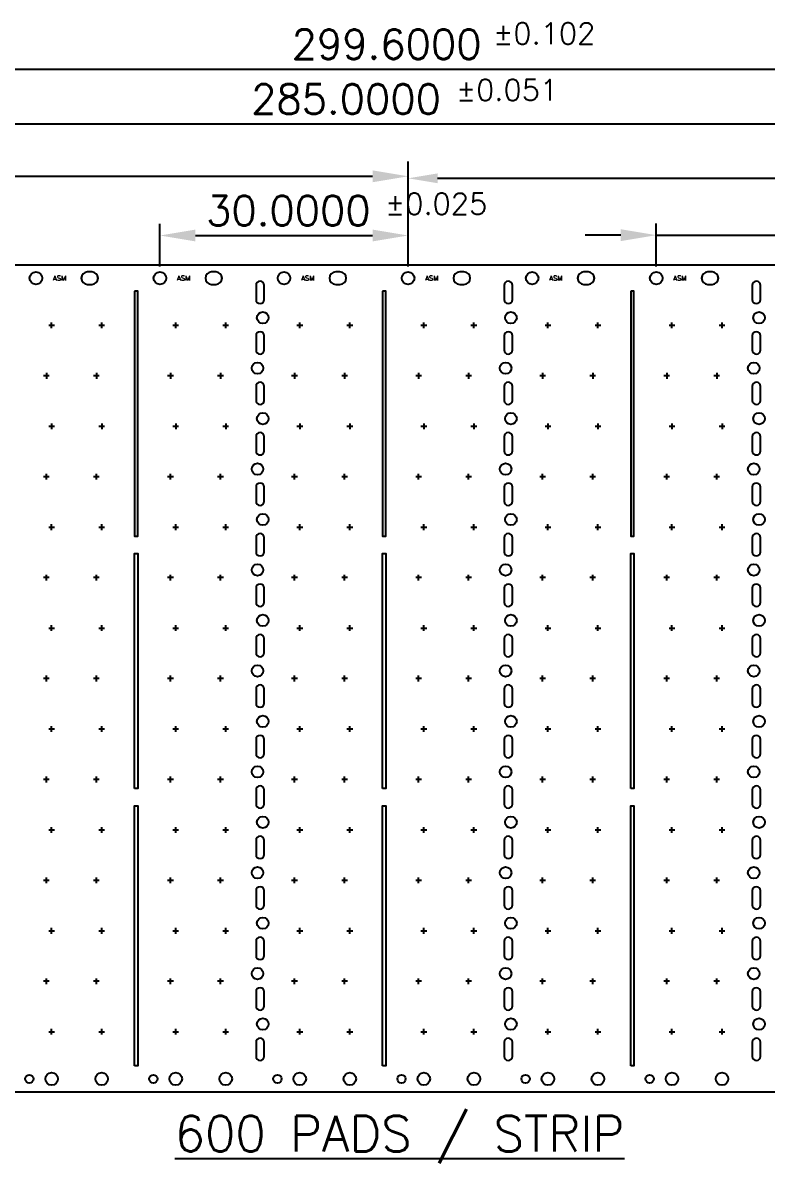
# Model space of a CAD drawing. Extents: x 25 to 260, y 58 to 390.
# Drawn here: x 111.7 to 174.7, y 58.4 to 154.9 of the extents above; entities that cross this region are included whole.
import ezdxf
from ezdxf.enums import TextEntityAlignment as Align
from ezdxf.lldxf.tags import DXFTag

# ---------------------------------------------------------------- set-up
doc = ezdxf.new("R2010")
doc.units = 0
doc.header["$LTSCALE"] = 8
doc.header["$MEASUREMENT"] = 0
for name, color, linetype in [('CEN', 2, 'CENTER'), ('COIN-LINE', 4, 'Continuous'), ('DIM', 7, 'Continuous'), ('LF-LINE', 1, 'Continuous'), ('PKG-OUT', 3, 'HIDDEN')]:
    doc.layers.add(name, color=color, linetype=linetype)
doc.styles.add('ROMANS', font='romans', dxfattribs={"height": 2.5})
doc.styles.add('SIMPLEX', font='SIMPLEX.shx', dxfattribs={"height": 3})
tags = doc.linetypes.add('CENTER', pattern=[2, 1.25, -0.25, 0.25, -0.25]).pattern_tags.tags
tags[10:11] = [DXFTag(74, 4), DXFTag(75, 0), DXFTag(340, '0'), DXFTag(46, 1.0), DXFTag(50, 0.0), DXFTag(44, 0.0), DXFTag(45, 0.0)]
tags[8:9] = [DXFTag(74, 4), DXFTag(75, 0), DXFTag(340, '0'), DXFTag(46, 1.0), DXFTag(50, 0.0), DXFTag(44, 0.0), DXFTag(45, 0.0)]
tags[6:7] = [DXFTag(74, 4), DXFTag(75, 0), DXFTag(340, '0'), DXFTag(46, 1.0), DXFTag(50, 0.0), DXFTag(44, 0.0), DXFTag(45, 0.0)]
tags[4:5] = [DXFTag(74, 4), DXFTag(75, 0), DXFTag(340, '0'), DXFTag(46, 1.0), DXFTag(50, 0.0), DXFTag(44, 0.0), DXFTag(45, 0.0)]
tags = doc.linetypes.add('HIDDEN', pattern=[0.375, 0.25, -0.125]).pattern_tags.tags
tags[6:7] = [DXFTag(74, 4), DXFTag(75, 0), DXFTag(340, '0'), DXFTag(46, 1.0), DXFTag(50, 0.0), DXFTag(44, 0.0), DXFTag(45, 0.0)]
tags[4:5] = [DXFTag(74, 4), DXFTag(75, 0), DXFTag(340, '0'), DXFTag(46, 1.0), DXFTag(50, 0.0), DXFTag(44, 0.0), DXFTag(45, 0.0)]

msp = doc.modelspace()

# ---------------------------------------------------------------- linework, layer by layer
at = {"layer": 'CEN'}
for p, q in [((114.106, 129.056), (114.106, 129.546)), ((118.341, 129.056), (118.341, 129.546)), ((124.606, 129.056), (124.606, 129.546)), ((128.841, 129.056), (128.841, 129.546)), ((135.106, 129.056), (135.106, 129.546)), ((139.341, 129.056), (139.341, 129.546)), ((145.606, 129.056), (145.606, 129.546)), ((149.841, 129.056), (149.841, 129.546)), ((156.106, 129.056), (156.106, 129.546)), ((160.341, 129.056), (160.341, 129.546)), ((166.606, 129.056), (166.606, 129.546)), ((170.841, 129.056), (170.841, 129.546)), ((113.861, 129.301), (114.351, 129.301)), ((118.096, 129.301), (118.586, 129.301)), ((124.361, 129.301), (124.851, 129.301)), ((128.596, 129.301), (129.086, 129.301)), ((134.861, 129.301), (135.351, 129.301)), ((139.096, 129.301), (139.586, 129.301)), ((145.361, 129.301), (145.851, 129.301)), ((149.596, 129.301), (150.086, 129.301)), ((155.861, 129.301), (156.351, 129.301)), ((160.096, 129.301), (160.586, 129.301)), ((166.361, 129.301), (166.851, 129.301)), ((170.596, 129.301), (171.086, 129.301)), ((113.906, 125.031), (113.416, 125.031)), ((113.661, 125.276), (113.661, 124.786)), ((118.141, 125.031), (117.651, 125.031)), ((117.896, 125.276), (117.896, 124.786)), ((124.406, 125.031), (123.916, 125.031)), ((124.161, 125.276), (124.161, 124.786)), ((128.641, 125.031), (128.151, 125.031)), ((128.396, 125.276), (128.396, 124.786)), ((134.906, 125.031), (134.416, 125.031)), ((134.661, 125.276), (134.661, 124.786)), ((139.141, 125.031), (138.651, 125.031)), ((138.896, 125.276), (138.896, 124.786)), ((145.406, 125.031), (144.916, 125.031)), ((145.161, 125.276), (145.161, 124.786)), ((149.641, 125.031), (149.151, 125.031)), ((149.396, 125.276), (149.396, 124.786)), ((155.906, 125.031), (155.416, 125.031)), ((155.661, 125.276), (155.661, 124.786)), ((160.141, 125.031), (159.651, 125.031)), ((159.896, 125.276), (159.896, 124.786)), ((166.406, 125.031), (165.916, 125.031)), ((166.161, 125.276), (166.161, 124.786)), ((170.641, 125.031), (170.151, 125.031)), ((170.396, 125.276), (170.396, 124.786)), ((113.861, 120.761), (114.351, 120.761)), ((114.106, 121.006), (114.106, 120.516)), ((118.096, 120.761), (118.586, 120.761)), ((118.341, 121.006), (118.341, 120.516)), ((124.361, 120.761), (124.851, 120.761)), ((124.606, 121.006), (124.606, 120.516)), ((128.596, 120.761), (129.086, 120.761)), ((128.841, 121.006), (128.841, 120.516)), ((134.861, 120.761), (135.351, 120.761)), ((135.106, 121.006), (135.106, 120.516)), ((139.096, 120.761), (139.586, 120.761)), ((139.341, 121.006), (139.341, 120.516)), ((145.361, 120.761), (145.851, 120.761)), ((145.606, 121.006), (145.606, 120.516)), ((149.596, 120.761), (150.086, 120.761)), ((149.841, 121.006), (149.841, 120.516)), ((155.861, 120.761), (156.351, 120.761)), ((156.106, 121.006), (156.106, 120.516)), ((160.096, 120.761), (160.586, 120.761)), ((160.341, 121.006), (160.341, 120.516)), ((166.361, 120.761), (166.851, 120.761)), ((166.606, 121.006), (166.606, 120.516)), ((170.596, 120.761), (171.086, 120.761)), ((170.841, 121.006), (170.841, 120.516)), ((113.906, 116.491), (113.416, 116.491)), ((113.661, 116.246), (113.661, 116.736)), ((118.141, 116.491), (117.651, 116.491)), ((117.896, 116.246), (117.896, 116.736)), ((124.406, 116.491), (123.916, 116.491)), ((124.161, 116.246), (124.161, 116.736)), ((128.641, 116.491), (128.151, 116.491)), ((128.396, 116.246), (128.396, 116.736)), ((134.906, 116.491), (134.416, 116.491)), ((134.661, 116.246), (134.661, 116.736)), ((139.141, 116.491), (138.651, 116.491)), ((138.896, 116.246), (138.896, 116.736)), ((145.406, 116.491), (144.916, 116.491)), ((145.161, 116.246), (145.161, 116.736)), ((149.641, 116.491), (149.151, 116.491)), ((149.396, 116.246), (149.396, 116.736)), ((155.906, 116.491), (155.416, 116.491)), ((155.661, 116.246), (155.661, 116.736)), ((160.141, 116.491), (159.651, 116.491)), ((159.896, 116.246), (159.896, 116.736)), ((166.406, 116.491), (165.916, 116.491)), ((166.161, 116.246), (166.161, 116.736)), ((170.641, 116.491), (170.151, 116.491)), ((170.396, 116.246), (170.396, 116.736)), ((113.861, 112.221), (114.351, 112.221)), ((114.106, 111.976), (114.106, 112.466)), ((118.096, 112.221), (118.586, 112.221)), ((118.341, 111.976), (118.341, 112.466)), ((124.361, 112.221), (124.851, 112.221)), ((124.606, 111.976), (124.606, 112.466)), ((128.596, 112.221), (129.086, 112.221)), ((128.841, 111.976), (128.841, 112.466)), ((134.861, 112.221), (135.351, 112.221)), ((135.106, 111.976), (135.106, 112.466)), ((139.096, 112.221), (139.586, 112.221)), ((139.341, 111.976), (139.341, 112.466)), ((145.361, 112.221), (145.851, 112.221)), ((145.606, 111.976), (145.606, 112.466)), ((149.596, 112.221), (150.086, 112.221)), ((149.841, 111.976), (149.841, 112.466)), ((155.861, 112.221), (156.351, 112.221)), ((156.106, 111.976), (156.106, 112.466)), ((160.096, 112.221), (160.586, 112.221)), ((160.341, 111.976), (160.341, 112.466)), ((166.361, 112.221), (166.851, 112.221)), ((166.606, 111.976), (166.606, 112.466)), ((170.596, 112.221), (171.086, 112.221)), ((170.841, 111.976), (170.841, 112.466)), ((113.661, 107.706), (113.661, 108.196)), ((117.896, 107.706), (117.896, 108.196)), ((124.161, 107.706), (124.161, 108.196)), ((128.396, 107.706), (128.396, 108.196)), ((134.661, 107.706), (134.661, 108.196)), ((138.896, 107.706), (138.896, 108.196)), ((145.161, 107.706), (145.161, 108.196)), ((149.396, 107.706), (149.396, 108.196)), ((155.661, 107.706), (155.661, 108.196)), ((159.896, 107.706), (159.896, 108.196)), ((166.161, 107.706), (166.161, 108.196)), ((170.396, 107.706), (170.396, 108.196)), ((113.906, 107.951), (113.416, 107.951)), ((118.141, 107.951), (117.651, 107.951)), ((124.406, 107.951), (123.916, 107.951)), ((128.641, 107.951), (128.151, 107.951)), ((134.906, 107.951), (134.416, 107.951)), ((139.141, 107.951), (138.651, 107.951)), ((145.406, 107.951), (144.916, 107.951)), ((149.641, 107.951), (149.151, 107.951)), ((155.906, 107.951), (155.416, 107.951)), ((160.141, 107.951), (159.651, 107.951)), ((166.406, 107.951), (165.916, 107.951)), ((170.641, 107.951), (170.151, 107.951)), ((113.861, 103.681), (114.351, 103.681)), ((114.106, 103.436), (114.106, 103.926)), ((118.096, 103.681), (118.586, 103.681)), ((118.341, 103.436), (118.341, 103.926)), ((124.361, 103.681), (124.851, 103.681)), ((124.606, 103.436), (124.606, 103.926)), ((128.596, 103.681), (129.086, 103.681)), ((128.841, 103.436), (128.841, 103.926)), ((134.861, 103.681), (135.351, 103.681)), ((135.106, 103.436), (135.106, 103.926)), ((139.096, 103.681), (139.586, 103.681)), ((139.341, 103.436), (139.341, 103.926)), ((145.361, 103.681), (145.851, 103.681)), ((145.606, 103.436), (145.606, 103.926)), ((149.596, 103.681), (150.086, 103.681)), ((149.841, 103.436), (149.841, 103.926)), ((155.861, 103.681), (156.351, 103.681)), ((156.106, 103.436), (156.106, 103.926)), ((160.096, 103.681), (160.586, 103.681)), ((160.341, 103.436), (160.341, 103.926)), ((166.361, 103.681), (166.851, 103.681)), ((166.606, 103.436), (166.606, 103.926)), ((170.596, 103.681), (171.086, 103.681)), ((170.841, 103.436), (170.841, 103.926)), ((113.906, 99.411), (113.416, 99.411)), ((113.661, 99.166), (113.661, 99.656)), ((118.141, 99.411), (117.651, 99.411)), ((117.896, 99.166), (117.896, 99.656)), ((124.406, 99.411), (123.916, 99.411)), ((124.161, 99.166), (124.161, 99.656)), ((128.641, 99.411), (128.151, 99.411)), ((128.396, 99.166), (128.396, 99.656)), ((134.906, 99.411), (134.416, 99.411)), ((134.661, 99.166), (134.661, 99.656)), ((139.141, 99.411), (138.651, 99.411)), ((138.896, 99.166), (138.896, 99.656)), ((145.406, 99.411), (144.916, 99.411)), ((145.161, 99.166), (145.161, 99.656)), ((149.641, 99.411), (149.151, 99.411)), ((149.396, 99.166), (149.396, 99.656)), ((155.906, 99.411), (155.416, 99.411)), ((155.661, 99.166), (155.661, 99.656)), ((160.141, 99.411), (159.651, 99.411)), ((159.896, 99.166), (159.896, 99.656)), ((166.406, 99.411), (165.916, 99.411)), ((166.161, 99.166), (166.161, 99.656)), ((170.641, 99.411), (170.151, 99.411)), ((170.396, 99.166), (170.396, 99.656)), ((113.861, 95.141), (114.351, 95.141)), ((114.106, 94.896), (114.106, 95.386)), ((118.096, 95.141), (118.586, 95.141)), ((118.341, 94.896), (118.341, 95.386)), ((124.361, 95.141), (124.851, 95.141)), ((124.606, 94.896), (124.606, 95.386)), ((128.596, 95.141), (129.086, 95.141)), ((128.841, 94.896), (128.841, 95.386)), ((134.861, 95.141), (135.351, 95.141)), ((135.106, 94.896), (135.106, 95.386)), ((139.096, 95.141), (139.586, 95.141)), ((139.341, 94.896), (139.341, 95.386)), ((145.361, 95.141), (145.851, 95.141)), ((145.606, 94.896), (145.606, 95.386)), ((149.596, 95.141), (150.086, 95.141)), ((149.841, 94.896), (149.841, 95.386)), ((155.861, 95.141), (156.351, 95.141)), ((156.106, 94.896), (156.106, 95.386)), ((160.096, 95.141), (160.586, 95.141)), ((160.341, 94.896), (160.341, 95.386)), ((166.361, 95.141), (166.851, 95.141)), ((166.606, 94.896), (166.606, 95.386)), ((170.596, 95.141), (171.086, 95.141)), ((170.841, 94.896), (170.841, 95.386)), ((113.906, 90.871), (113.416, 90.871)), ((113.661, 90.626), (113.661, 91.116)), ((118.141, 90.871), (117.651, 90.871)), ((117.896, 90.626), (117.896, 91.116)), ((124.406, 90.871), (123.916, 90.871)), ((124.161, 90.626), (124.161, 91.116)), ((128.641, 90.871), (128.151, 90.871)), ((128.396, 90.626), (128.396, 91.116)), ((134.906, 90.871), (134.416, 90.871)), ((134.661, 90.626), (134.661, 91.116)), ((139.141, 90.871), (138.651, 90.871)), ((138.896, 90.626), (138.896, 91.116)), ((145.406, 90.871), (144.916, 90.871)), ((145.161, 90.626), (145.161, 91.116)), ((149.641, 90.871), (149.151, 90.871)), ((149.396, 90.626), (149.396, 91.116)), ((155.906, 90.871), (155.416, 90.871)), ((155.661, 90.626), (155.661, 91.116)), ((160.141, 90.871), (159.651, 90.871)), ((159.896, 90.626), (159.896, 91.116)), ((166.406, 90.871), (165.916, 90.871)), ((166.161, 90.626), (166.161, 91.116)), ((170.641, 90.871), (170.151, 90.871)), ((170.396, 90.626), (170.396, 91.116)), ((113.861, 86.601), (114.351, 86.601)), ((114.106, 86.356), (114.106, 86.846)), ((118.096, 86.601), (118.586, 86.601)), ((118.341, 86.356), (118.341, 86.846)), ((124.361, 86.601), (124.851, 86.601)), ((124.606, 86.356), (124.606, 86.846)), ((128.596, 86.601), (129.086, 86.601)), ((128.841, 86.356), (128.841, 86.846)), ((134.861, 86.601), (135.351, 86.601)), ((135.106, 86.356), (135.106, 86.846)), ((139.096, 86.601), (139.586, 86.601)), ((139.341, 86.356), (139.341, 86.846)), ((145.361, 86.601), (145.851, 86.601)), ((145.606, 86.356), (145.606, 86.846)), ((149.596, 86.601), (150.086, 86.601)), ((149.841, 86.356), (149.841, 86.846)), ((155.861, 86.601), (156.351, 86.601)), ((156.106, 86.356), (156.106, 86.846)), ((160.096, 86.601), (160.586, 86.601)), ((160.341, 86.356), (160.341, 86.846)), ((166.361, 86.601), (166.851, 86.601)), ((166.606, 86.356), (166.606, 86.846)), ((170.596, 86.601), (171.086, 86.601)), ((170.841, 86.356), (170.841, 86.846)), ((113.906, 82.331), (113.416, 82.331)), ((113.661, 82.086), (113.661, 82.576)), ((118.141, 82.331), (117.651, 82.331)), ((117.896, 82.086), (117.896, 82.576)), ((124.406, 82.331), (123.916, 82.331)), ((124.161, 82.086), (124.161, 82.576)), ((128.641, 82.331), (128.151, 82.331)), ((128.396, 82.086), (128.396, 82.576)), ((134.906, 82.331), (134.416, 82.331)), ((134.661, 82.086), (134.661, 82.576)), ((139.141, 82.331), (138.651, 82.331)), ((138.896, 82.086), (138.896, 82.576)), ((145.406, 82.331), (144.916, 82.331)), ((145.161, 82.086), (145.161, 82.576)), ((149.641, 82.331), (149.151, 82.331)), ((149.396, 82.086), (149.396, 82.576)), ((155.906, 82.331), (155.416, 82.331)), ((155.661, 82.086), (155.661, 82.576)), ((160.141, 82.331), (159.651, 82.331)), ((159.896, 82.086), (159.896, 82.576)), ((166.406, 82.331), (165.916, 82.331)), ((166.161, 82.086), (166.161, 82.576)), ((170.641, 82.331), (170.151, 82.331)), ((170.396, 82.086), (170.396, 82.576)), ((114.106, 77.816), (114.106, 78.306)), ((118.341, 77.816), (118.341, 78.306)), ((124.606, 77.816), (124.606, 78.306)), ((128.841, 77.816), (128.841, 78.306)), ((135.106, 77.816), (135.106, 78.306)), ((139.341, 77.816), (139.341, 78.306)), ((145.606, 77.816), (145.606, 78.306)), ((149.841, 77.816), (149.841, 78.306)), ((156.106, 77.816), (156.106, 78.306)), ((160.341, 77.816), (160.341, 78.306)), ((166.606, 77.816), (166.606, 78.306)), ((170.841, 77.816), (170.841, 78.306)), ((113.861, 78.061), (114.351, 78.061)), ((118.096, 78.061), (118.586, 78.061)), ((124.361, 78.061), (124.851, 78.061)), ((128.596, 78.061), (129.086, 78.061)), ((134.861, 78.061), (135.351, 78.061)), ((139.096, 78.061), (139.586, 78.061)), ((145.361, 78.061), (145.851, 78.061)), ((149.596, 78.061), (150.086, 78.061)), ((155.861, 78.061), (156.351, 78.061)), ((160.096, 78.061), (160.586, 78.061)), ((166.361, 78.061), (166.851, 78.061)), ((170.596, 78.061), (171.086, 78.061)), ((113.906, 73.791), (113.416, 73.791)), ((113.661, 73.546), (113.661, 74.036)), ((118.141, 73.791), (117.651, 73.791)), ((117.896, 73.546), (117.896, 74.036)), ((124.406, 73.791), (123.916, 73.791)), ((124.161, 73.546), (124.161, 74.036)), ((128.641, 73.791), (128.151, 73.791)), ((128.396, 73.546), (128.396, 74.036)), ((134.906, 73.791), (134.416, 73.791)), ((134.661, 73.546), (134.661, 74.036)), ((139.141, 73.791), (138.651, 73.791)), ((138.896, 73.546), (138.896, 74.036)), ((145.406, 73.791), (144.916, 73.791)), ((145.161, 73.546), (145.161, 74.036)), ((149.641, 73.791), (149.151, 73.791)), ((149.396, 73.546), (149.396, 74.036)), ((155.906, 73.791), (155.416, 73.791)), ((155.661, 73.546), (155.661, 74.036)), ((160.141, 73.791), (159.651, 73.791)), ((159.896, 73.546), (159.896, 74.036)), ((166.406, 73.791), (165.916, 73.791)), ((166.161, 73.546), (166.161, 74.036)), ((170.641, 73.791), (170.151, 73.791)), ((170.396, 73.546), (170.396, 74.036)), ((113.861, 69.521), (114.351, 69.521)), ((114.106, 69.276), (114.106, 69.766)), ((118.096, 69.521), (118.586, 69.521)), ((118.341, 69.276), (118.341, 69.766)), ((124.361, 69.521), (124.851, 69.521)), ((124.606, 69.276), (124.606, 69.766)), ((128.596, 69.521), (129.086, 69.521)), ((128.841, 69.276), (128.841, 69.766)), ((134.861, 69.521), (135.351, 69.521)), ((135.106, 69.276), (135.106, 69.766)), ((139.096, 69.521), (139.586, 69.521)), ((139.341, 69.276), (139.341, 69.766)), ((145.361, 69.521), (145.851, 69.521)), ((145.606, 69.276), (145.606, 69.766)), ((149.596, 69.521), (150.086, 69.521)), ((149.841, 69.276), (149.841, 69.766)), ((155.861, 69.521), (156.351, 69.521)), ((156.106, 69.276), (156.106, 69.766)), ((160.096, 69.521), (160.586, 69.521)), ((160.341, 69.276), (160.341, 69.766)), ((166.361, 69.521), (166.851, 69.521)), ((166.606, 69.276), (166.606, 69.766)), ((170.596, 69.521), (171.086, 69.521)), ((170.841, 69.276), (170.841, 69.766))]:
    msp.add_line(p, q, dxfattribs=at)
at = {"layer": 'COIN-LINE'}
msp.add_lwpolyline([(245.83, 64.411), (38.671, 64.411), (37.601, 65.029), (37.601, 66.766), (37.391, 66.766), (37.391, 88.508), (37.601, 88.508), (37.601, 90.258), (37.391, 90.258), (37.391, 109.858), (37.601, 109.858), (37.601, 111.608), (37.391, 111.608), (37.391, 132.055), (37.601, 132.055), (37.601, 133.793), (38.671, 134.411), (245.83, 134.411)], dxfattribs=at)
for points in [[(117.503, 132.757, 1), (117.503, 133.824), (117.147, 133.824, 1), (117.147, 132.757)], [(128.003, 132.757, 1), (128.003, 133.824), (127.647, 133.824, 1), (127.647, 132.757)], [(138.503, 132.757, 1), (138.503, 133.824), (138.147, 133.824, 1), (138.147, 132.757)], [(149.003, 132.757, 1), (149.003, 133.824), (148.647, 133.824, 1), (148.647, 132.757)], [(159.503, 132.757, 1), (159.503, 133.824), (159.147, 133.824, 1), (159.147, 132.757)], [(170.003, 132.757, 1), (170.003, 133.824), (169.647, 133.824, 1), (169.647, 132.757)], [(132.101, 131.488), (132.101, 132.678, 1), (131.401, 132.678), (131.401, 131.488, 1)], [(153.101, 131.488), (153.101, 132.678, 1), (152.401, 132.678), (152.401, 131.488, 1)], [(174.101, 131.488), (174.101, 132.678, 1), (173.401, 132.678), (173.401, 131.488, 1)], [(132.101, 127.218), (132.101, 128.408, 1), (131.401, 128.408), (131.401, 127.218, 1)], [(153.101, 127.218), (153.101, 128.408, 1), (152.401, 128.408), (152.401, 127.218, 1)], [(174.101, 127.218), (174.101, 128.408, 1), (173.401, 128.408), (173.401, 127.218, 1)], [(132.101, 122.948), (132.101, 124.138, 1), (131.401, 124.138), (131.401, 122.948, 1)], [(153.101, 122.948), (153.101, 124.138, 1), (152.401, 124.138), (152.401, 122.948, 1)], [(174.101, 122.948), (174.101, 124.138, 1), (173.401, 124.138), (173.401, 122.948, 1)], [(132.101, 118.678), (132.101, 119.868, 1), (131.401, 119.868), (131.401, 118.678, 1)], [(153.101, 118.678), (153.101, 119.868, 1), (152.401, 119.868), (152.401, 118.678, 1)], [(174.101, 118.678), (174.101, 119.868, 1), (173.401, 119.868), (173.401, 118.678, 1)], [(132.101, 114.408), (132.101, 115.598, 1), (131.401, 115.598), (131.401, 114.408, 1)], [(153.101, 114.408), (153.101, 115.598, 1), (152.401, 115.598), (152.401, 114.408, 1)], [(174.101, 114.408), (174.101, 115.598, 1), (173.401, 115.598), (173.401, 114.408, 1)], [(132.101, 110.138), (132.101, 111.328, 1), (131.401, 111.328), (131.401, 110.138, 1)], [(153.101, 110.138), (153.101, 111.328, 1), (152.401, 111.328), (152.401, 110.138, 1)], [(174.101, 110.138), (174.101, 111.328, 1), (173.401, 111.328), (173.401, 110.138, 1)], [(132.101, 105.868), (132.101, 107.058, 1), (131.401, 107.058), (131.401, 105.868, 1)], [(153.101, 105.868), (153.101, 107.058, 1), (152.401, 107.058), (152.401, 105.868, 1)], [(174.101, 105.868), (174.101, 107.058, 1), (173.401, 107.058), (173.401, 105.868, 1)], [(132.101, 101.598), (132.101, 102.788, 1), (131.401, 102.788), (131.401, 101.598, 1)], [(153.101, 101.598), (153.101, 102.788, 1), (152.401, 102.788), (152.401, 101.598, 1)], [(174.101, 101.598), (174.101, 102.788, 1), (173.401, 102.788), (173.401, 101.598, 1)], [(132.101, 97.328), (132.101, 98.518, 1), (131.401, 98.518), (131.401, 97.328, 1)], [(153.101, 97.328), (153.101, 98.518, 1), (152.401, 98.518), (152.401, 97.328, 1)], [(174.101, 97.328), (174.101, 98.518, 1), (173.401, 98.518), (173.401, 97.328, 1)], [(132.101, 93.058), (132.101, 94.248, 1), (131.401, 94.248), (131.401, 93.058, 1)], [(153.101, 93.058), (153.101, 94.248, 1), (152.401, 94.248), (152.401, 93.058, 1)], [(174.101, 93.058), (174.101, 94.248, 1), (173.401, 94.248), (173.401, 93.058, 1)], [(132.101, 88.788), (132.101, 89.978, 1), (131.401, 89.978), (131.401, 88.788, 1)], [(153.101, 88.788), (153.101, 89.978, 1), (152.401, 89.978), (152.401, 88.788, 1)], [(174.101, 88.788), (174.101, 89.978, 1), (173.401, 89.978), (173.401, 88.788, 1)], [(132.101, 84.518), (132.101, 85.708, 1), (131.401, 85.708), (131.401, 84.518, 1)], [(153.101, 84.518), (153.101, 85.708, 1), (152.401, 85.708), (152.401, 84.518, 1)], [(174.101, 84.518), (174.101, 85.708, 1), (173.401, 85.708), (173.401, 84.518, 1)], [(132.101, 80.248), (132.101, 81.438, 1), (131.401, 81.438), (131.401, 80.248, 1)], [(153.101, 80.248), (153.101, 81.438, 1), (152.401, 81.438), (152.401, 80.248, 1)], [(174.101, 80.248), (174.101, 81.438, 1), (173.401, 81.438), (173.401, 80.248, 1)], [(132.101, 75.978), (132.101, 77.168, 1), (131.401, 77.168), (131.401, 75.978, 1)], [(153.101, 75.978), (153.101, 77.168, 1), (152.401, 77.168), (152.401, 75.978, 1)], [(174.101, 75.978), (174.101, 77.168, 1), (173.401, 77.168), (173.401, 75.978, 1)], [(132.101, 71.708), (132.101, 72.898, 1), (131.401, 72.898), (131.401, 71.708, 1)], [(153.101, 71.708), (153.101, 72.898, 1), (152.401, 72.898), (152.401, 71.708, 1)], [(174.101, 71.708), (174.101, 72.898, 1), (173.401, 72.898), (173.401, 71.708, 1)]]:
    msp.add_lwpolyline(points, format="xyb", close=True, dxfattribs=at)
for points in [[(121.111, 132.195), (121.111, 111.468), (121.391, 111.468), (121.391, 132.195)], [(142.111, 132.195), (142.111, 111.468), (142.391, 111.468), (142.391, 132.195)], [(163.111, 132.195), (163.111, 111.468), (163.391, 111.468), (163.391, 132.195)], [(121.111, 90.118), (121.111, 109.998), (121.391, 109.998), (121.391, 90.118)], [(142.111, 90.118), (142.111, 109.998), (142.391, 109.998), (142.391, 90.118)], [(163.111, 90.118), (163.111, 109.998), (163.391, 109.998), (163.391, 90.118)], [(121.111, 66.626), (121.111, 88.648), (121.391, 88.648), (121.391, 66.626)], [(142.111, 66.626), (142.111, 88.648), (142.391, 88.648), (142.391, 66.626)], [(163.111, 66.626), (163.111, 88.648), (163.391, 88.648), (163.391, 66.626)]]:
    msp.add_lwpolyline(points, close=True, dxfattribs=at)
for points in [[(131.401, 67.438, 1), (132.101, 67.438), (132.101, 68.628, 1), (131.401, 68.628), (131.401, 67.419)], [(152.401, 67.438, 1), (153.101, 67.438), (153.101, 68.628, 1), (152.401, 68.628), (152.401, 67.419)], [(173.401, 67.438, 1), (174.101, 67.438), (174.101, 68.628, 1), (173.401, 68.628), (173.401, 67.419)]]:
    msp.add_lwpolyline(points, format="xyb", dxfattribs=at)
for centre, radius in [((112.772, 133.291), 0.533), ((123.272, 133.291), 0.533), ((133.772, 133.291), 0.533), ((144.272, 133.291), 0.533), ((154.772, 133.291), 0.533), ((165.272, 133.291), 0.533), ((131.973, 129.948), 0.49), ((152.973, 129.948), 0.49), ((173.973, 129.948), 0.49), ((131.529, 125.678), 0.49), ((152.529, 125.678), 0.49), ((173.529, 125.678), 0.49), ((131.973, 121.408), 0.49), ((152.973, 121.408), 0.49), ((173.973, 121.408), 0.49), ((131.529, 117.138), 0.49), ((152.529, 117.138), 0.49), ((173.529, 117.138), 0.49), ((131.973, 112.868), 0.49), ((152.973, 112.868), 0.49), ((173.973, 112.868), 0.49), ((131.529, 108.598), 0.49), ((152.529, 108.598), 0.49), ((173.529, 108.598), 0.49), ((131.973, 104.328), 0.49), ((152.973, 104.328), 0.49), ((173.973, 104.328), 0.49), ((131.529, 100.058), 0.49), ((152.529, 100.058), 0.49), ((173.529, 100.058), 0.49), ((131.973, 95.788), 0.49), ((152.973, 95.788), 0.49), ((173.973, 95.788), 0.49), ((131.529, 91.518), 0.49), ((152.529, 91.518), 0.49), ((173.529, 91.518), 0.49), ((131.973, 87.248), 0.49), ((152.973, 87.248), 0.49), ((173.973, 87.248), 0.49), ((131.529, 82.978), 0.49), ((152.529, 82.978), 0.49), ((173.529, 82.978), 0.49), ((131.973, 78.708), 0.49), ((152.973, 78.708), 0.49), ((173.973, 78.708), 0.49), ((131.529, 74.438), 0.49), ((152.529, 74.438), 0.49), ((173.529, 74.438), 0.49), ((131.973, 70.168), 0.49), ((152.973, 70.168), 0.49), ((173.973, 70.168), 0.49), ((112.216, 65.531), 0.35), ((114.106, 65.531), 0.533), ((118.341, 65.531), 0.533), ((122.716, 65.531), 0.35), ((124.606, 65.531), 0.533), ((128.841, 65.531), 0.533), ((133.216, 65.531), 0.35), ((135.106, 65.531), 0.533), ((139.341, 65.531), 0.533), ((143.716, 65.531), 0.35), ((145.606, 65.531), 0.533), ((149.841, 65.531), 0.533), ((154.216, 65.531), 0.35), ((156.106, 65.531), 0.533), ((160.341, 65.531), 0.533), ((164.716, 65.531), 0.35), ((166.606, 65.531), 0.533), ((170.841, 65.531), 0.533)]:
    msp.add_circle(centre, radius, dxfattribs=at)
at = {"layer": 'DIM'}
for p, q in [((40.391, 150.989), (244.111, 150.989)), ((42.272, 146.351), (235.772, 146.351)), ((144.272, 134.291), (144.272, 143.162)), ((144.272, 134.291), (144.272, 142.994)), ((42.272, 141.912), (141.272, 141.912)), ((146.772, 141.744), (236.272, 141.744)), ((123.272, 134.291), (123.272, 137.904)), ((144.272, 134.291), (144.272, 137.904)), ((165.272, 134.291), (165.272, 137.931)), ((126.272, 136.904), (141.272, 136.904)), ((162.272, 136.931), (159.272, 136.931)), ((165.272, 136.931), (175.973, 136.931))]:
    msp.add_line(p, q, dxfattribs=at)
for points in [[(144.272, 141.912), (141.272, 141.412), (141.272, 142.412)], [(144.272, 141.744), (146.772, 141.327), (146.772, 142.161)], [(123.272, 136.904), (126.272, 136.404), (126.272, 137.404)], [(144.272, 136.904), (141.272, 136.404), (141.272, 137.404)], [(165.272, 136.931), (162.272, 136.431), (162.272, 137.431)]]:
    msp.add_solid(points, dxfattribs=at)

# ---------------------------------------------------------------- texts
at = {"layer": 'DIM', "style": 'SIMPLEX'}
for s, p in [('%%p0.102', (151.481, 153.103)), ('%%p0.051', (148.336, 148.318)), ('%%p0.025', (142.332, 138.689))]:
    msp.add_text(s, height=1.8, dxfattribs=at).set_placement(p)
at = {"layer": 'DIM', "char_height": 2.5, "attachment_point": 5, "style": 'SIMPLEX'}
for s, insert in [('299.6000', (142.452, 153.089)), ('285.0000', (139.022, 148.451)), ('30.0000', (134.144, 139.004))]:
    msp.add_mtext(s, dxfattribs=dict(at, insert=insert))
at = {"layer": 'LF-LINE', "style": 'ROMANS'}
msp.add_text('%%U600 PADS / STRIP', height=3, dxfattribs=at).set_placement((124.517, 59.395))
at = {"layer": 'PKG-OUT', "style": 'SIMPLEX'}
for p in [(114.778, 133.291), (125.278, 133.291), (135.778, 133.291), (146.278, 133.291), (156.778, 133.291), (167.278, 133.291)]:
    msp.add_text('ASM', height=0.42, dxfattribs=at).set_placement(p, align=Align.MIDDLE_CENTER)

doc.saveas('drawing.dxf')
